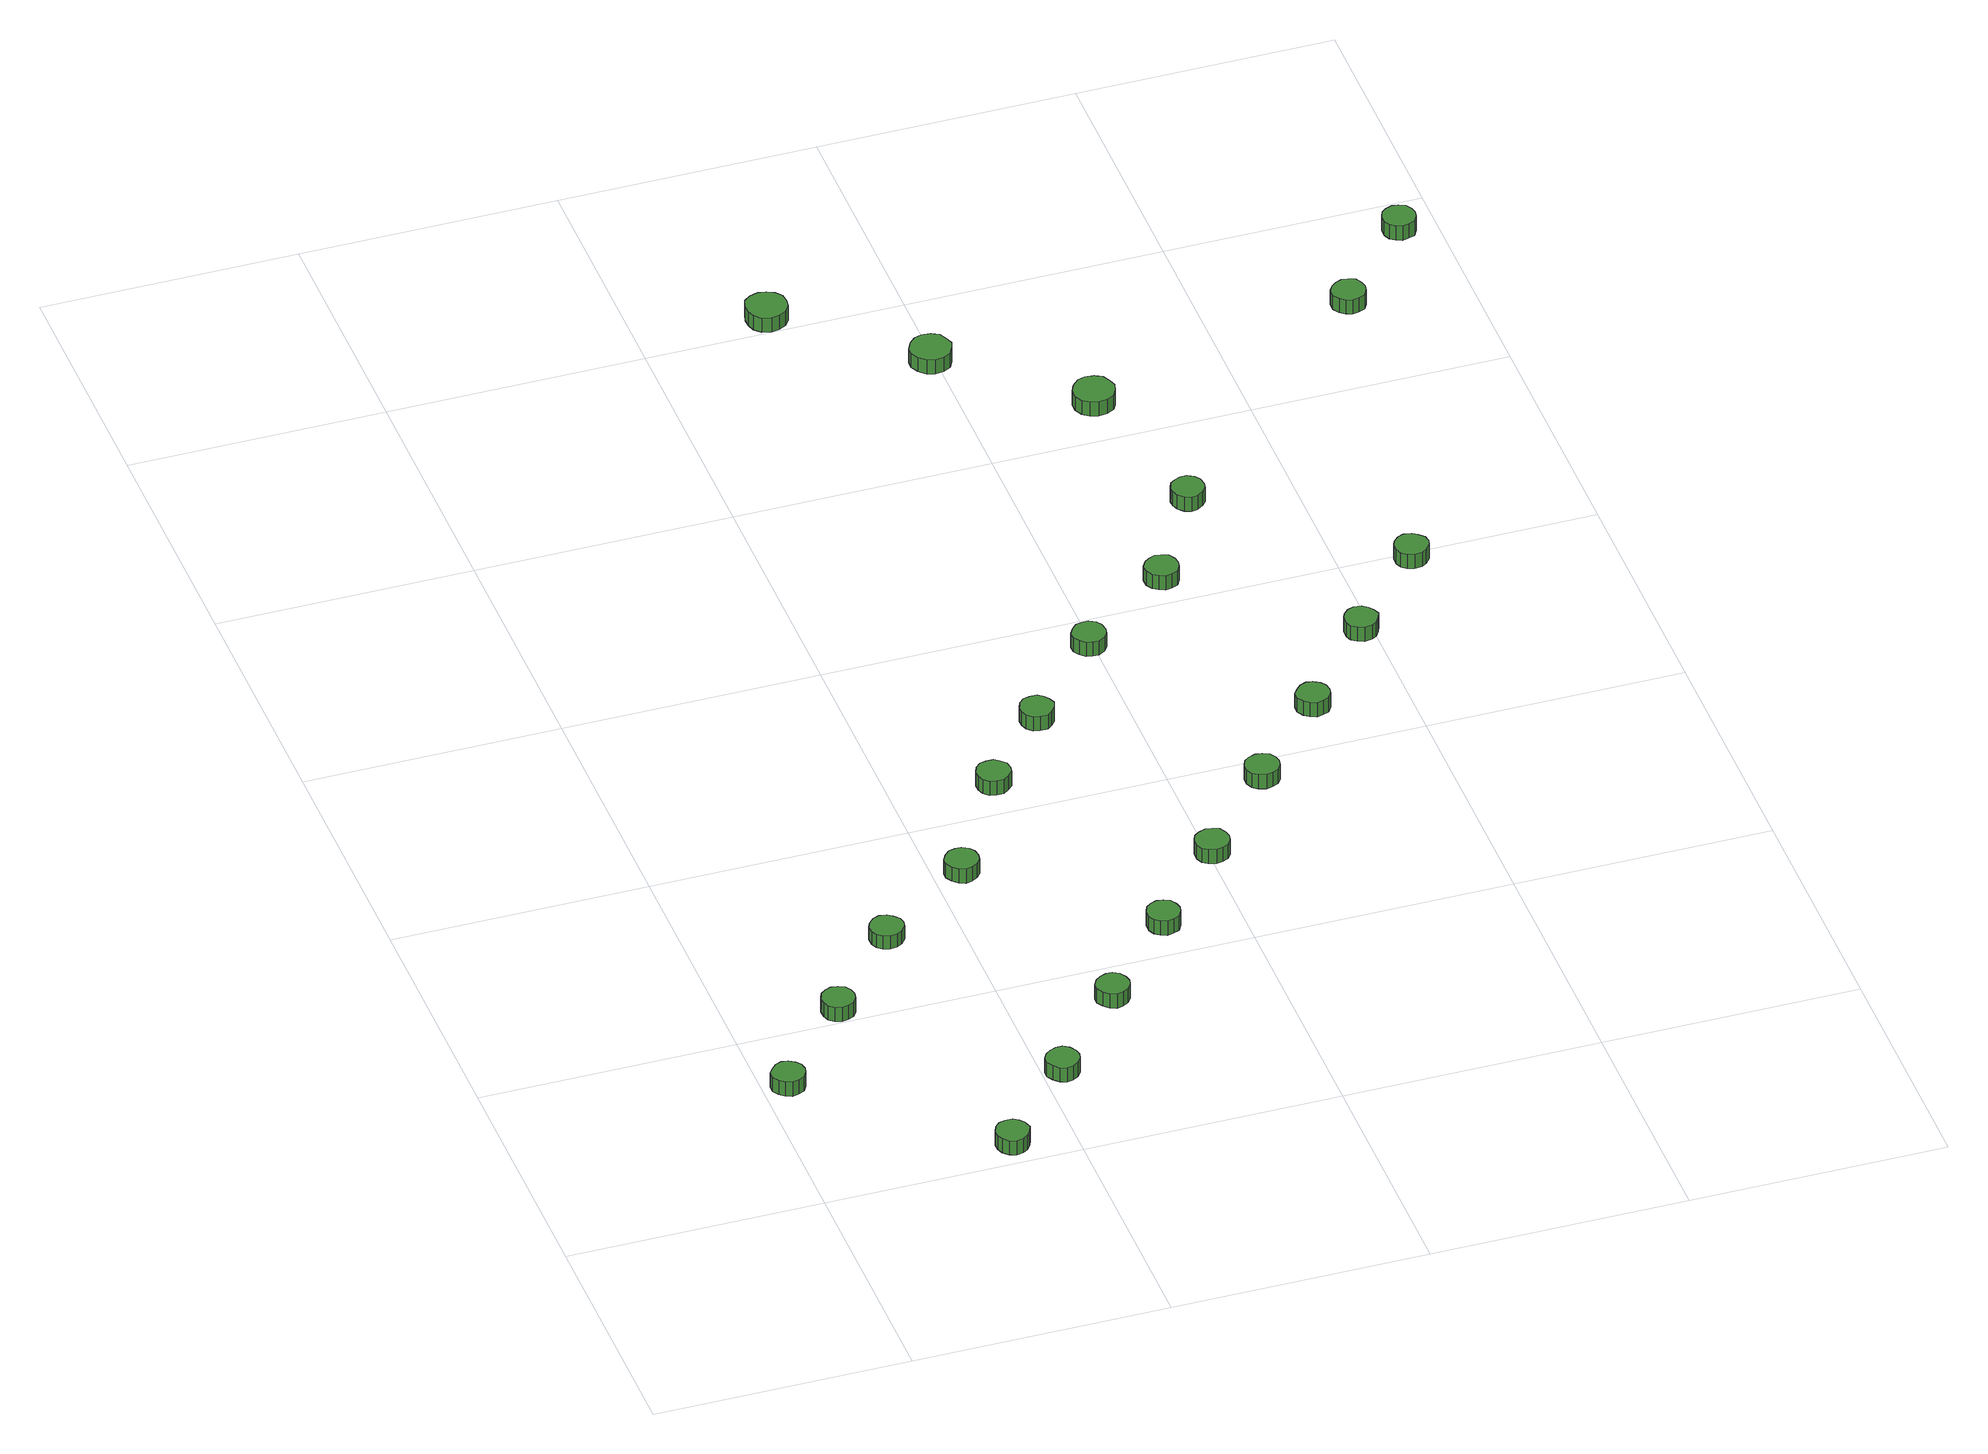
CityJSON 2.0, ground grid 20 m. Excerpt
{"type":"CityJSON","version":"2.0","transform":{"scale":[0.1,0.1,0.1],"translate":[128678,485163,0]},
"CityObjects":{
"tree1":{"type":"SolitaryVegetationObject","attributes":{"function":"something"},"geometry":[{"type":"MultiSurface","lod":"1","boundaries":[[[0,1,2,3,4,5,6,7,8,9,10,11,12,13,14]],[[15,16,17,18,19,20,21,22,23,24,25,26,27,28,29]],[[0,29,28,1]],[[1,28,27,2]],[[2,27,26,3]],[[3,26,25,4]],[[4,25,24,5]],[[5,24,23,6]],[[6,23,22,7]],[[7,22,21,8]],[[8,21,20,9]],[[9,20,19,10]],[[10,19,18,11]],[[11,18,17,12]],[[12,17,16,13]],[[13,16,15,14]],[[14,15,29,0]]]}]},
"tree2":{"type":"SolitaryVegetationObject","attributes":{"function":"something"},"geometry":[{"type":"MultiSurface","lod":"1","boundaries":[[[30,31,32,33,34,35,36,37,38,39,40,41,42,43,44]],[[45,46,47,48,49,50,51,52,53,54,55,56,57,58,59]],[[30,59,58,31]],[[31,58,57,32]],[[32,57,56,33]],[[33,56,55,34]],[[34,55,54,35]],[[35,54,53,36]],[[36,53,52,37]],[[37,52,51,38]],[[38,51,50,39]],[[39,50,49,40]],[[40,49,48,41]],[[41,48,47,42]],[[42,47,46,43]],[[43,46,45,44]],[[44,45,59,30]]]}]},
"tree3":{"type":"SolitaryVegetationObject","attributes":{"function":"something"},"geometry":[{"type":"MultiSurface","lod":"1","boundaries":[[[60,61,62,63,64,65,66,67,68,69,70,71,72,73,74]],[[75,76,77,78,79,80,81,82,83,84,85,86,87,88,89]],[[60,89,88,61]],[[61,88,87,62]],[[62,87,86,63]],[[63,86,85,64]],[[64,85,84,65]],[[65,84,83,66]],[[66,83,82,67]],[[67,82,81,68]],[[68,81,80,69]],[[69,80,79,70]],[[70,79,78,71]],[[71,78,77,72]],[[72,77,76,73]],[[73,76,75,74]],[[74,75,89,60]]]}]},
"tree4":{"type":"SolitaryVegetationObject","attributes":{"function":"something"},"geometry":[{"type":"MultiSurface","lod":"1","boundaries":[[[90,91,92,93,94,95,96,97,98,99,100,101,102,103,104]],[[105,106,107,108,109,110,111,112,113,114,115,116,117,118,119]],[[90,119,118,91]],[[91,118,117,92]],[[92,117,116,93]],[[93,116,115,94]],[[94,115,114,95]],[[95,114,113,96]],[[96,113,112,97]],[[97,112,111,98]],[[98,111,110,99]],[[99,110,109,100]],[[100,109,108,101]],[[101,108,107,102]],[[102,107,106,103]],[[103,106,105,104]],[[104,105,119,90]]]}]},
"tree5":{"type":"SolitaryVegetationObject","attributes":{"function":"something"},"geometry":[{"type":"MultiSurface","lod":"1","boundaries":[[[120,121,122,123,124,125,126,127,128,129,130,131,132,133,134]],[[135,136,137,138,139,140,141,142,143,144,145,146,147,148,149]],[[120,149,148,121]],[[121,148,147,122]],[[122,147,146,123]],[[123,146,145,124]],[[124,145,144,125]],[[125,144,143,126]],[[126,143,142,127]],[[127,142,141,128]],[[128,141,140,129]],[[129,140,139,130]],[[130,139,138,131]],[[131,138,137,132]],[[132,137,136,133]],[[133,136,135,134]],[[134,135,149,120]]]}]},
"tree6":{"type":"SolitaryVegetationObject","attributes":{"function":"something"},"geometry":[{"type":"MultiSurface","lod":"1","boundaries":[[[150,151,152,153,154,155,156,157,158,159,160,161,162,163,164]],[[165,166,167,168,169,170,171,172,173,174,175,176,177,178,179]],[[150,179,178,151]],[[151,178,177,152]],[[152,177,176,153]],[[153,176,175,154]],[[154,175,174,155]],[[155,174,173,156]],[[156,173,172,157]],[[157,172,171,158]],[[158,171,170,159]],[[159,170,169,160]],[[160,169,168,161]],[[161,168,167,162]],[[162,167,166,163]],[[163,166,165,164]],[[164,165,179,150]]]}]},
"tree7":{"type":"SolitaryVegetationObject","attributes":{"function":"something"},"geometry":[{"type":"MultiSurface","lod":"1","boundaries":[[[180,181,182,183,184,185,186,187,188,189,190,191,192,193,194]],[[195,196,197,198,199,200,201,202,203,204,205,206,207,208,209]],[[180,209,208,181]],[[181,208,207,182]],[[182,207,206,183]],[[183,206,205,184]],[[184,205,204,185]],[[185,204,203,186]],[[186,203,202,187]],[[187,202,201,188]],[[188,201,200,189]],[[189,200,199,190]],[[190,199,198,191]],[[191,198,197,192]],[[192,197,196,193]],[[193,196,195,194]],[[194,195,209,180]]]}]},
"tree8":{"type":"SolitaryVegetationObject","attributes":{"function":"something"},"geometry":[{"type":"MultiSurface","lod":"1","boundaries":[[[210,211,212,213,214,215,216,217,218,219,220,221,222,223,224]],[[225,226,227,228,229,230,231,232,233,234,235,236,237,238,239]],[[210,239,238,211]],[[211,238,237,212]],[[212,237,236,213]],[[213,236,235,214]],[[214,235,234,215]],[[215,234,233,216]],[[216,233,232,217]],[[217,232,231,218]],[[218,231,230,219]],[[219,230,229,220]],[[220,229,228,221]],[[221,228,227,222]],[[222,227,226,223]],[[223,226,225,224]],[[224,225,239,210]]]}]},
"tree9":{"type":"SolitaryVegetationObject","attributes":{"function":"something"},"geometry":[{"type":"MultiSurface","lod":"1","boundaries":[[[240,241,242,243,244,245,246,247,248,249,250,251,252,253,254]],[[255,256,257,258,259,260,261,262,263,264,265,266,267,268,269]],[[240,269,268,241]],[[241,268,267,242]],[[242,267,266,243]],[[243,266,265,244]],[[244,265,264,245]],[[245,264,263,246]],[[246,263,262,247]],[[247,262,261,248]],[[248,261,260,249]],[[249,260,259,250]],[[250,259,258,251]],[[251,258,257,252]],[[252,257,256,253]],[[253,256,255,254]],[[254,255,269,240]]]}]},
"tree10":{"type":"SolitaryVegetationObject","attributes":{"function":"something"},"geometry":[{"type":"MultiSurface","lod":"1","boundaries":[[[270,271,272,273,274,275,276,277,278,279,280,281,282,283,284]],[[285,286,287,288,289,290,291,292,293,294,295,296,297,298,299]],[[270,299,298,271]],[[271,298,297,272]],[[272,297,296,273]],[[273,296,295,274]],[[274,295,294,275]],[[275,294,293,276]],[[276,293,292,277]],[[277,292,291,278]],[[278,291,290,279]],[[279,290,289,280]],[[280,289,288,281]],[[281,288,287,282]],[[282,287,286,283]],[[283,286,285,284]],[[284,285,299,270]]]}]},
"tree11":{"type":"SolitaryVegetationObject","attributes":{"function":"something"},"geometry":[{"type":"MultiSurface","lod":"1","boundaries":[[[300,301,302,303,304,305,306,307,308,309,310,311,312,313,314]],[[315,316,317,318,319,320,321,322,323,324,325,326,327,328,329]],[[300,329,328,301]],[[301,328,327,302]],[[302,327,326,303]],[[303,326,325,304]],[[304,325,324,305]],[[305,324,323,306]],[[306,323,322,307]],[[307,322,321,308]],[[308,321,320,309]],[[309,320,319,310]],[[310,319,318,311]],[[311,318,317,312]],[[312,317,316,313]],[[313,316,315,314]],[[314,315,329,300]]]}]},
"tree12":{"type":"SolitaryVegetationObject","attributes":{"function":"something"},"geometry":[{"type":"MultiSurface","lod":"1","boundaries":[[[330,331,332,333,334,335,336,337,338,339,340,341,342,343,344]],[[345,346,347,348,349,350,351,352,353,354,355,356,357,358,359]],[[330,359,358,331]],[[331,358,357,332]],[[332,357,356,333]],[[333,356,355,334]],[[334,355,354,335]],[[335,354,353,336]],[[336,353,352,337]],[[337,352,351,338]],[[338,351,350,339]],[[339,350,349,340]],[[340,349,348,341]],[[341,348,347,342]],[[342,347,346,343]],[[343,346,345,344]],[[344,345,359,330]]]}]},
"tree13":{"type":"SolitaryVegetationObject","attributes":{"function":"something"},"geometry":[{"type":"MultiSurface","lod":"1","boundaries":[[[360,361,362,363,364,365,366,367,368,369,370,371,372,373,374]],[[375,376,377,378,379,380,381,382,383,384,385,386,387,388,389]],[[360,389,388,361]],[[361,388,387,362]],[[362,387,386,363]],[[363,386,385,364]],[[364,385,384,365]],[[365,384,383,366]],[[366,383,382,367]],[[367,382,381,368]],[[368,381,380,369]],[[369,380,379,370]],[[370,379,378,371]],[[371,378,377,372]],[[372,377,376,373]],[[373,376,375,374]],[[374,375,389,360]]]}]},
"tree14":{"type":"SolitaryVegetationObject","attributes":{"function":"something"},"geometry":[{"type":"MultiSurface","lod":"1","boundaries":[[[390,391,392,393,394,395,396,397,398,399,400,401,402,403,404]],[[405,406,407,408,409,410,411,412,413,414,415,416,417,418,419]],[[390,419,418,391]],[[391,418,417,392]],[[392,417,416,393]],[[393,416,415,394]],[[394,415,414,395]],[[395,414,413,396]],[[396,413,412,397]],[[397,412,411,398]],[[398,411,410,399]],[[399,410,409,400]],[[400,409,408,401]],[[401,408,407,402]],[[402,407,406,403]],[[403,406,405,404]],[[404,405,419,390]]]}]},
"tree15":{"type":"SolitaryVegetationObject","attributes":{"function":"something"},"geometry":[{"type":"MultiSurface","lod":"1","boundaries":[[[420,421,422,423,424,425,426,427,428,429,430,431,432,433,434]],[[435,436,437,438,439,440,441,442,443,444,445,446,447,448,449]],[[420,449,448,421]],[[421,448,447,422]],[[422,447,446,423]],[[423,446,445,424]],[[424,445,444,425]],[[425,444,443,426]],[[426,443,442,427]],[[427,442,441,428]],[[428,441,440,429]],[[429,440,439,430]],[[430,439,438,431]],[[431,438,437,432]],[[432,437,436,433]],[[433,436,435,434]],[[434,435,449,420]]]}]},
"tree16":{"type":"SolitaryVegetationObject","attributes":{"function":"something"},"geometry":[{"type":"MultiSurface","lod":"1","boundaries":[[[450,451,452,453,454,455,456,457,458,459,460,461,462,463,464]],[[465,466,467,468,469,470,471,472,473,474,475,476,477,478,479]],[[450,479,478,451]],[[451,478,477,452]],[[452,477,476,453]],[[453,476,475,454]],[[454,475,474,455]],[[455,474,473,456]],[[456,473,472,457]],[[457,472,471,458]],[[458,471,470,459]],[[459,470,469,460]],[[460,469,468,461]],[[461,468,467,462]],[[462,467,466,463]],[[463,466,465,464]],[[464,465,479,450]]]}]},
"tree17":{"type":"SolitaryVegetationObject","attributes":{"function":"something"},"geometry":[{"type":"MultiSurface","lod":"1","boundaries":[[[480,481,482,483,484,485,486,487,488,489,490,491,492,493,494]],[[495,496,497,498,499,500,501,502,503,504,505,506,507,508,509]],[[480,509,508,481]],[[481,508,507,482]],[[482,507,506,483]],[[483,506,505,484]],[[484,505,504,485]],[[485,504,503,486]],[[486,503,502,487]],[[487,502,501,488]],[[488,501,500,489]],[[489,500,499,490]],[[490,499,498,491]],[[491,498,497,492]],[[492,497,496,493]],[[493,496,495,494]],[[494,495,509,480]]]}]},
"tree18":{"type":"SolitaryVegetationObject","attributes":{"function":"something"},"geometry":[{"type":"MultiSurface","lod":"1","boundaries":[[[510,511,512,513,514,515,516,517,518,519,520,521,522,523,524]],[[525,526,527,528,529,530,531,532,533,534,535,536,537,538,539]],[[510,539,538,511]],[[511,538,537,512]],[[512,537,536,513]],[[513,536,535,514]],[[514,535,534,515]],[[515,534,533,516]],[[516,533,532,517]],[[517,532,531,518]],[[518,531,530,519]],[[519,530,529,520]],[[520,529,528,521]],[[521,528,527,522]],[[522,527,526,523]],[[523,526,525,524]],[[524,525,539,510]]]}]},
"tree19":{"type":"SolitaryVegetationObject","attributes":{"function":"something"},"geometry":[{"type":"MultiSurface","lod":"1","boundaries":[[[540,541,542,543,544,545,546,547,548,549,550,551,552,553,554]],[[555,556,557,558,559,560,561,562,563,564,565,566,567,568,569]],[[540,569,568,541]],[[541,568,567,542]],[[542,567,566,543]],[[543,566,565,544]],[[544,565,564,545]],[[545,564,563,546]],[[546,563,562,547]],[[547,562,561,548]],[[548,561,560,549]],[[549,560,559,550]],[[550,559,558,551]],[[551,558,557,552]],[[552,557,556,553]],[[553,556,555,554]],[[554,555,569,540]]]}]},
"tree20":{"type":"SolitaryVegetationObject","attributes":{"function":"something"},"geometry":[{"type":"MultiSurface","lod":"1","boundaries":[[[570,571,572,573,574,575,576,577,578,579,580,581,582,583,584]],[[585,586,587,588,589,590,591,592,593,594,595,596,597,598,599]],[[570,599,598,571]],[[571,598,597,572]],[[572,597,596,573]],[[573,596,595,574]],[[574,595,594,575]],[[575,594,593,576]],[[576,593,592,577]],[[577,592,591,578]],[[578,591,590,579]],[[579,590,589,580]],[[580,589,588,581]],[[581,588,587,582]],[[582,587,586,583]],[[583,586,585,584]],[[584,585,599,570]]]}]},
"tree21":{"type":"SolitaryVegetationObject","attributes":{"function":"something"},"geometry":[{"type":"MultiSurface","lod":"1","boundaries":[[[600,601,602,603,604,605,606,607,608,609,610,611,612,613,614]],[[615,616,617,618,619,620,621,622,623,624,625,626,627,628,629]],[[600,629,628,601]],[[601,628,627,602]],[[602,627,626,603]],[[603,626,625,604]],[[604,625,624,605]],[[605,624,623,606]],[[606,623,622,607]],[[607,622,621,608]],[[608,621,620,609]],[[609,620,619,610]],[[610,619,618,611]],[[611,618,617,612]],[[612,617,616,613]],[[613,616,615,614]],[[614,615,629,600]]]}]},
"tree22":{"type":"SolitaryVegetationObject","attributes":{"function":"something"},"geometry":[{"type":"MultiSurface","lod":"1","boundaries":[[[630,631,632,633,634,635,636,637,638,639,640,641,642,643,644]],[[645,646,647,648,649,650,651,652,653,654,655,656,657,658,659]],[[630,659,658,631]],[[631,658,657,632]],[[632,657,656,633]],[[633,656,655,634]],[[634,655,654,635]],[[635,654,653,636]],[[636,653,652,637]],[[637,652,651,638]],[[638,651,650,639]],[[639,650,649,640]],[[640,649,648,641]],[[641,648,647,642]],[[642,647,646,643]],[[643,646,645,644]],[[644,645,659,630]]]}]},
"tree23":{"type":"SolitaryVegetationObject","attributes":{"function":"something"},"geometry":[{"type":"MultiSurface","lod":"1","boundaries":[[[660,661,662,663,664,665,666,667,668,669,670,671,672,673,674]],[[675,676,677,678,679,680,681,682,683,684,685,686,687,688,689]],[[660,689,688,661]],[[661,688,687,662]],[[662,687,686,663]],[[663,686,685,664]],[[664,685,684,665]],[[665,684,683,666]],[[666,683,682,667]],[[667,682,681,668]],[[668,681,680,669]],[[669,680,679,670]],[[670,679,678,671]],[[671,678,677,672]],[[672,677,676,673]],[[673,676,675,674]],[[674,675,689,660]]]}]}
},
"vertices":[
[32,139,19],[31,144,19],[28,148,19],[23,151,19],[18,152,19],[13,150,19],[9,146,19],[6,142,19],[6,136,19],[9,131,19],[13,128,19],[18,126,19],[23,127,19],[28,129,19],[31,134,19],[31,134,6],[28,129,6],[23,127,6],[18,126,6],[13,128,6],[9,131,6],[6,136,6],[6,142,6],[9,146,6],[13,150,6],[18,152,6],[23,151,6],[28,148,6],[31,144,6],[32,139,6],
[95,212,19],[94,217,19],[91,222,19],[86,224,19],[81,225,19],[76,223,19],[72,220,19],[70,215,19],[70,209,19],[72,204,19],[76,201,19],[81,199,19],[86,200,19],[91,202,19],[94,207,19],[94,207,6],[91,202,6],[86,200,6],[81,199,6],[76,201,6],[72,204,6],[70,209,6],[70,215,6],[72,220,6],[76,223,6],[81,225,6],[86,224,6],[91,222,6],[94,217,6],[95,212,6],
[166,21,18],[164,27,18],[161,31,18],[157,34,18],[151,34,18],[146,33,18],[142,29,18],[140,24,18],[140,19,18],[142,14,18],[146,10,18],[151,8,18],[157,9,18],[161,12,18],[164,16,18],[164,16,5],[161,12,5],[157,9,5],[151,8,5],[146,10,5],[142,14,5],[140,19,5],[140,24,5],[142,29,5],[146,33,5],[151,34,5],[157,34,5],[161,31,5],[164,27,5],[166,21,5],
[157,283,18],[156,288,18],[152,292,18],[148,295,18],[142,296,18],[137,294,18],[133,290,18],[131,286,18],[131,280,18],[133,275,18],[137,272,18],[142,270,18],[148,271,18],[152,273,18],[156,278,18],[156,278,6],[152,273,6],[148,271,6],[142,270,6],[137,272,6],[133,275,6],[131,280,6],[131,286,6],[133,290,6],[137,294,6],[142,296,6],[148,295,6],[152,292,6],[156,288,6],[157,283,6],
[228,92,18],[227,97,18],[224,102,18],[219,105,18],[214,105,18],[209,103,18],[205,100,18],[202,95,18],[202,90,18],[205,85,18],[209,81,18],[214,79,18],[219,80,18],[224,83,18],[227,87,18],[227,87,5],[224,83,5],[219,80,5],[214,79,5],[209,81,5],[205,85,5],[202,90,5],[202,95,5],[205,100,5],[209,103,5],[214,105,5],[219,105,5],[224,102,5],[227,97,5],[228,92,5],
[234,340,19],[233,346,19],[230,350,19],[225,353,19],[220,353,19],[215,352,19],[211,348,19],[208,343,19],[208,338,19],[211,333,19],[215,329,19],[220,327,19],[225,328,19],[230,331,19],[233,335,19],[233,335,6],[230,331,6],[225,328,6],[220,327,6],[215,329,6],[211,333,6],[208,338,6],[208,343,6],[211,348,6],[215,352,6],[220,353,6],[225,353,6],[230,350,6],[233,346,6],[234,340,6],
[291,164,18],[290,169,18],[287,174,18],[282,177,18],[277,177,18],[272,175,18],[268,172,18],[265,167,18],[265,162,18],[268,157,18],[272,153,18],[277,151,18],[282,152,18],[287,155,18],[290,159,18],[290,159,5],[287,155,5],[282,152,5],[277,151,5],[272,153,5],[268,157,5],[265,162,5],[265,167,5],[268,172,5],[272,175,5],[277,177,5],[282,177,5],[287,174,5],[290,169,5],[291,164,5],
[290,432,19],[289,438,19],[285,442,19],[281,445,19],[275,445,19],[270,444,19],[266,440,19],[264,435,19],[264,430,19],[266,425,19],[270,421,19],[275,420,19],[281,420,19],[285,423,19],[289,427,19],[289,427,6],[285,423,6],[281,420,6],[275,420,6],[270,421,6],[266,425,6],[264,430,6],[264,435,6],[266,440,6],[270,444,6],[275,445,6],[281,445,6],[285,442,6],[289,438,6],[290,432,6],
[354,235,18],[353,240,18],[350,245,18],[345,247,18],[340,248,18],[335,246,18],[331,243,18],[329,238,18],[329,232,18],[331,227,18],[335,224,18],[340,222,18],[345,223,18],[350,225,18],[353,230,18],[353,230,5],[350,225,5],[345,223,5],[340,222,5],[335,224,5],[331,227,5],[329,232,5],[329,238,5],[331,243,5],[335,246,5],[340,248,5],[345,247,5],[350,245,5],[353,240,5],[354,235,5],
[345,496,19],[343,501,19],[340,505,19],[336,508,19],[330,508,19],[325,507,19],[321,503,19],[319,498,19],[319,493,19],[321,488,19],[325,484,19],[330,483,19],[336,483,19],[340,486,19],[343,490,19],[343,490,6],[340,486,6],[336,483,6],[330,483,6],[325,484,6],[321,488,6],[319,493,6],[319,498,6],[321,503,6],[325,507,6],[330,508,6],[336,508,6],[340,505,6],[343,501,6],[345,496,6],
[416,306,17],[415,311,17],[412,316,17],[407,318,17],[402,319,17],[396,317,17],[392,314,17],[390,309,17],[390,303,17],[392,298,17],[396,295,17],[402,293,17],[407,294,17],[412,296,17],[415,301,17],[415,301,4],[412,296,4],[407,294,4],[402,293,4],[396,295,4],[392,298,4],[390,303,4],[390,309,4],[392,314,4],[396,317,4],[402,319,4],[407,318,4],[412,316,4],[415,311,4],[416,306,4],
[409,567,19],[408,573,19],[405,577,19],[400,580,19],[395,580,19],[390,579,19],[386,575,19],[383,570,19],[383,565,19],[386,560,19],[390,556,19],[395,555,19],[400,555,19],[405,558,19],[408,562,19],[408,562,6],[405,558,6],[400,555,6],[395,555,6],[390,556,6],[386,560,6],[383,565,6],[383,570,6],[386,575,6],[390,579,6],[395,580,6],[400,580,6],[405,577,6],[408,573,6],[409,567,6],
[479,378,18],[478,383,18],[475,388,18],[470,390,18],[465,391,18],[459,389,18],[455,386,18],[453,381,18],[453,375,18],[455,370,18],[459,367,18],[465,365,18],[470,366,18],[475,368,18],[478,373,18],[478,373,5],[475,368,5],[470,366,5],[465,365,5],[459,367,5],[455,370,5],[453,375,5],[453,381,5],[455,386,5],[459,389,5],[465,391,5],[470,390,5],[475,388,5],[478,383,5],[479,378,5],
[314,1014,19],[313,1021,19],[309,1026,19],[303,1029,19],[297,1030,19],[290,1028,19],[285,1024,19],[283,1017,19],[283,1011,19],[285,1005,19],[290,1000,19],[297,998,19],[303,999,19],[309,1002,19],[313,1008,19],[313,1008,6],[309,1002,6],[303,999,6],[297,998,6],[290,1000,6],[285,1005,6],[283,1011,6],[283,1017,6],[285,1024,6],[290,1028,6],[297,1030,6],[303,1029,6],[309,1026,6],[313,1021,6],[314,1014,6],
[485,626,19],[484,631,19],[481,636,19],[476,638,19],[471,639,19],[466,637,19],[462,634,19],[459,629,19],[459,623,19],[462,618,19],[466,615,19],[471,613,19],[476,614,19],[481,616,19],[484,621,19],[484,621,6],[481,616,6],[476,614,6],[471,613,6],[466,615,6],[462,618,6],[459,623,6],[459,629,6],[462,634,6],[466,637,6],[471,639,6],[476,638,6],[481,636,6],[484,631,6],[485,626,6],
[542,449,17],[541,454,17],[538,458,17],[533,461,17],[528,462,17],[523,460,17],[519,456,17],[516,452,17],[516,446,17],[519,441,17],[523,438,17],[528,436,17],[533,437,17],[538,439,17],[541,444,17],[541,444,4],[538,439,4],[533,437,4],[528,436,4],[523,438,4],[519,441,4],[516,446,4],[516,452,4],[519,456,4],[523,460,4],[528,462,4],[533,461,4],[538,458,4],[541,454,4],[542,449,4],
[412,928,19],[410,934,19],[407,940,19],[401,943,19],[394,944,19],[388,942,19],[383,937,19],[380,931,19],[380,925,19],[383,919,19],[388,914,19],[394,912,19],[401,913,19],[407,916,19],[410,922,19],[410,922,6],[407,916,6],[401,913,6],[394,912,6],[388,914,6],[383,919,6],[380,925,6],[380,931,6],[383,937,6],[388,942,6],[394,944,6],[401,943,6],[407,940,6],[410,934,6],[412,928,6],
[533,709,19],[532,715,19],[529,719,19],[524,722,19],[519,722,19],[514,720,19],[510,717,19],[508,712,19],[508,707,19],[510,702,19],[514,698,19],[519,696,19],[524,697,19],[529,700,19],[532,704,19],[532,704,6],[529,700,6],[524,697,6],[519,696,6],[514,698,6],[510,702,6],[508,707,6],[508,712,6],[510,717,6],[514,720,6],[519,722,6],[524,722,6],[529,719,6],[532,715,6],[533,709,6],
[509,842,19],[507,848,19],[504,854,19],[498,857,19],[491,858,19],[485,856,19],[480,851,19],[477,845,19],[477,838,19],[480,832,19],[485,828,19],[491,826,19],[498,827,19],[504,830,19],[507,835,19],[507,835,6],[504,830,6],[498,827,6],[491,826,6],[485,828,6],[480,832,6],[477,838,6],[477,845,6],[480,851,6],[485,856,6],[491,858,6],[498,857,6],[504,854,6],[507,848,6],[509,842,6],
[604,521,19],[602,526,19],[599,530,19],[595,533,19],[589,534,19],[584,532,19],[580,528,19],[578,524,19],[578,518,19],[580,513,19],[584,510,19],[589,508,19],[595,509,19],[599,511,19],[602,516,19],[602,516,6],[599,511,6],[595,509,6],[589,508,6],[584,510,6],[580,513,6],[578,518,6],[578,524,6],[580,528,6],[584,532,6],[589,534,6],[595,533,6],[599,530,6],[602,526,6],[604,521,6],
[667,593,18],[666,598,18],[662,602,18],[658,605,18],[652,606,18],[647,604,18],[643,600,18],[641,596,18],[641,590,18],[643,585,18],[647,582,18],[652,580,18],[658,581,18],[662,583,18],[666,588,18],[666,588,5],[662,583,5],[658,581,5],[652,580,5],[647,582,5],[643,585,5],[641,590,5],[641,596,5],[643,600,5],[647,604,5],[652,606,5],[658,605,5],[662,602,5],[666,598,5],[667,593,5],
[720,894,20],[719,899,20],[716,904,20],[711,906,20],[706,907,20],[701,905,20],[697,902,20],[694,897,20],[694,891,20],[697,886,20],[701,883,20],[706,881,20],[711,882,20],[716,884,20],[719,889,20],[719,889,7],[716,884,7],[711,882,7],[706,881,7],[701,883,7],[697,886,7],[694,891,7],[694,897,7],[697,902,7],[701,905,7],[706,907,7],[711,906,7],[716,904,7],[719,899,7],[720,894,7],
[783,966,20],[782,971,20],[779,976,20],[774,978,20],[769,979,20],[764,977,20],[760,974,20],[758,969,20],[758,963,20],[760,958,20],[764,955,20],[769,953,20],[774,954,20],[779,956,20],[782,961,20],[782,961,7],[779,956,7],[774,954,7],[769,953,7],[764,955,7],[760,958,7],[758,963,7],[758,969,7],[760,974,7],[764,977,7],[769,979,7],[774,978,7],[779,976,7],[782,971,7],[783,966,7]
]}
